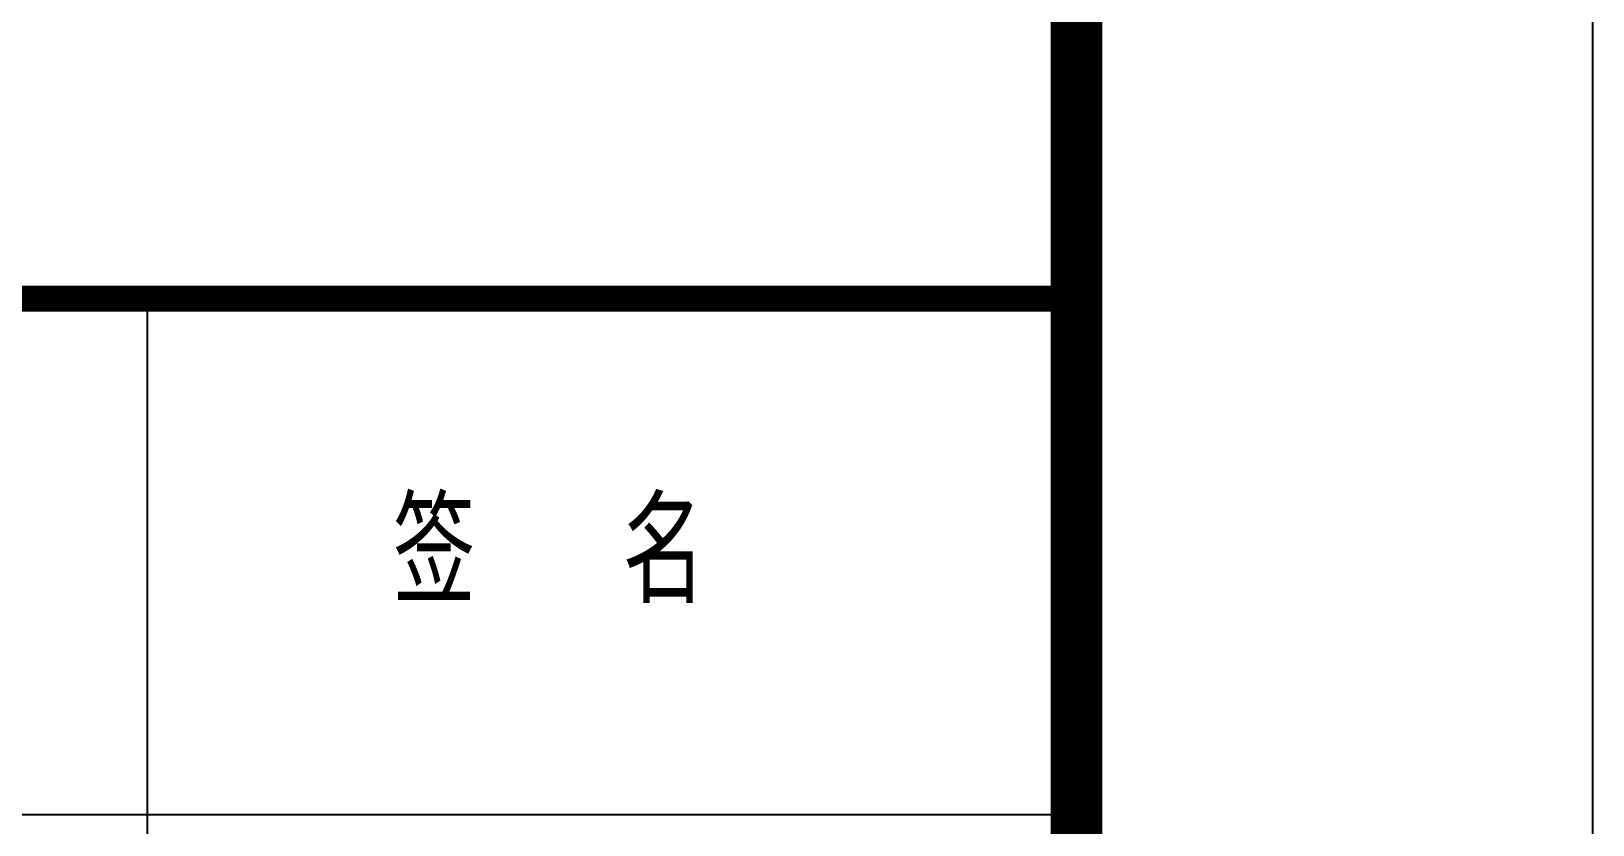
# Model space of a CAD drawing. Extents: x -417156 to 1571408, y 205758 to 1045562.
# Drawn here: x 1565358 to 1571408, y 792916 to 795993 of the extents above; entities that cross this region are included whole.
import ezdxf

# ---------------------------------------------------------------- set-up
doc = ezdxf.new("R2010")
doc.units = 0
doc.header["$LTSCALE"] = 1000
doc.header["$MEASUREMENT"] = 0
doc.layers.add('PUB_TEXT', color=7, linetype='CONTINUOUS')
doc.layers.add('PUB_TITLE', color=4, linetype='CONTINUOUS')
doc.styles.add('TQ', font='txt.shx', dxfattribs={"width": 0.8, "bigfont": 'hztxt.shx'})

msp = doc.modelspace()

# ---------------------------------------------------------------- linework, layer by layer
at = {"layer": 'PUB_TITLE', "color": 4}
for p, q in [((1565808.3, 780956.2), (1565808.3, 794956.2)), ((1558408.4, 792956.2), (1569408.4, 792956.2))]:
    msp.add_line(p, q, dxfattribs=at)
at = {"layer": 'PUB_TITLE'}
msp.add_lwpolyline([(1403208.4, 746428), (1571408.4, 746428), (1571408.4, 865228), (1403208.4, 865228)], close=True, dxfattribs=at)
at = {"layer": 'PUB_TITLE', "const_width": 200}
msp.add_lwpolyline([(1408208.4, 748428), (1569408.4, 748428), (1569408.4, 863228), (1408208.4, 863228)], close=True, dxfattribs=at)
at = {"layer": 'PUB_TITLE', "color": 4, "const_width": 100}
msp.add_lwpolyline([(1558408.4, 794956.2), (1569408.4, 794956.2)], dxfattribs=at)

# ---------------------------------------------------------------- texts
at = {"layer": 'PUB_TEXT', "color": 2, "insert": (1566758.5, 794175.5), "char_height": 400, "width": 3359.661, "attachment_point": 1, "style": 'TQ'}
msp.add_mtext('签  名', dxfattribs=at)

doc.saveas('drawing.dxf')
